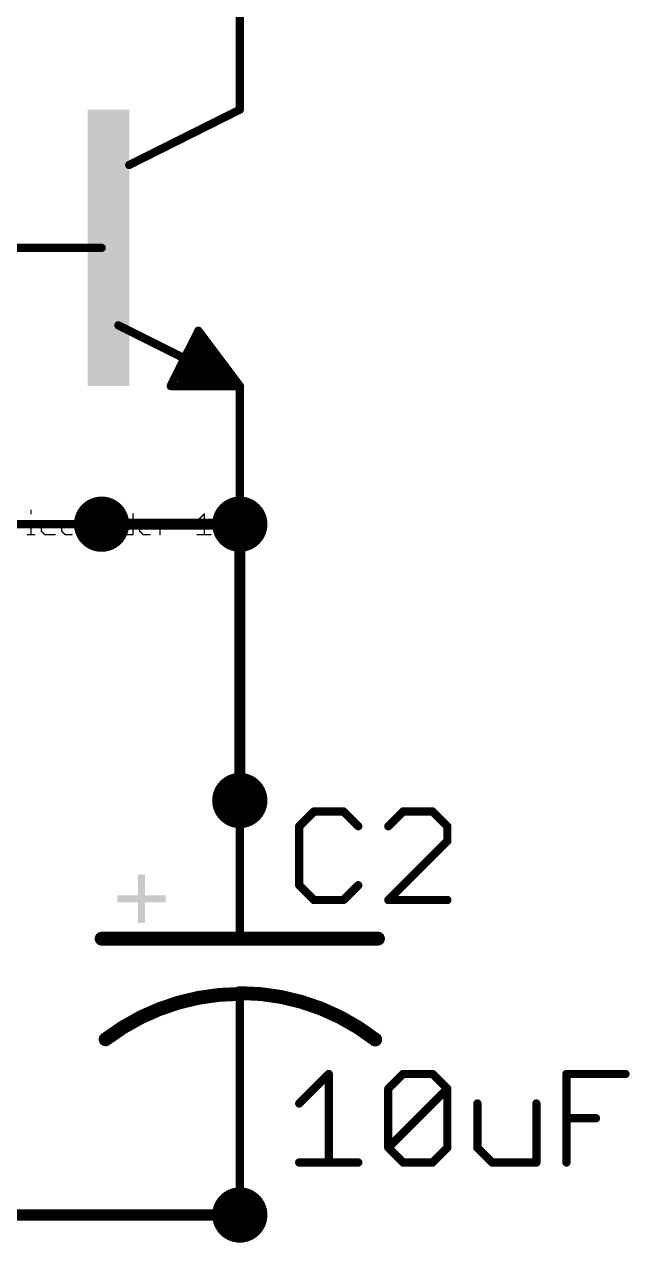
# Model space of a CAD drawing. Extents: x -22 to 205, y 41 to 107.
# Drawn here: x 194.16 to 205.28, y 47.75 to 70.15 of the extents above; entities that cross this region are included whole.
import ezdxf

# ---------------------------------------------------------------- set-up
doc = ezdxf.new("R2010")
doc.units = 0
for name, color, linetype in [('91', 94, 'CONTINUOUS'), ('94', 14, 'CONTINUOUS'), ('95', 251, 'CONTINUOUS'), ('96', 251, 'CONTINUOUS'), ('99', 214, 'CONTINUOUS')]:
    doc.layers.add(name, color=color, linetype=linetype)

# ---------------------------------------------------------------- blocks, each defined once
blk = doc.blocks.new('RECT')
blk.add_solid([(-0.5, -0.5), (0.5, -0.5), (-0.5, 0.5), (0.5, 0.5)])

msp = doc.modelspace()

# ---------------------------------------------------------------- linework, layer by layer
at = {"layer": '91'}
for points, const_width in [([(195.58, 60.706, 1), (195.58, 61.214, 1), (195.58, 60.706)], 0.508), ([(198.12, 60.706, 1), (198.12, 61.214, 1), (198.12, 60.706)], 0.508), ([(195.58, 61.0108, 1), (195.58, 60.9092)], 0.1016), ([(198.1708, 60.96, 1), (198.0692, 60.96)], 0.1016), ([(198.12, 60.9092, 1), (198.12, 61.0108)], 0.1016), ([(198.12, 55.626, 1), (198.12, 56.134, 1), (198.12, 55.626)], 0.508), ([(198.0692, 55.88, 1), (198.1708, 55.88)], 0.1016), ([(198.12, 48.006, 1), (198.12, 48.514, 1), (198.12, 48.006)], 0.508), ([(198.12, 48.2092, 1), (198.12, 48.3108)], 0.1016)]:
    msp.add_lwpolyline(points, format="xyb", dxfattribs=dict(at, const_width=const_width))
at = {"layer": '91', "const_width": 0.2032}
for points in [[(195.58, 60.96), (198.12, 60.96)], [(198.12, 55.88), (198.12, 60.96)], [(198.12, 48.26), (182.88, 48.26)]]:
    msp.add_lwpolyline(points, dxfattribs=at)
at = {"layer": '94'}
for points, const_width in [([(198.12, 71.12), (198.12, 68.58)], 0.1524), ([(198.12, 68.58), (196.088, 67.564)], 0.1524), ([(193.04, 66.04), (195.58, 66.04)], 0.1524), ([(197.12, 64), (195.888, 64.616)], 0.1524), ([(196.85, 63.5), (197.358, 64.516)], 0.1524), ([(197.358, 64.516), (198.12, 63.5)], 0.1524), ([(197.358, 64.262), (197.104, 63.754)], 0.254), ([(197.866, 63.627), (197.358, 64.262)], 0.254), ([(197.485, 63.754), (197.358, 64.008)], 0.254), ([(197.104, 63.754), (197.485, 63.754)], 0.254), ([(197.104, 63.627), (197.866, 63.627)], 0.254), ([(198.12, 63.5), (196.85, 63.5)], 0.1524), ([(198.12, 60.96), (198.12, 63.5)], 0.1524), ([(195.58, 60.96), (193.04, 60.96)], 0.1524), ([(198.12, 55.88), (198.12, 53.34)], 0.1524), ([(195.58, 53.34), (200.66, 53.34)], 0.254), ([(198.12, 52.324), (198.12, 50.8)], 0.1524), ([(198.12, 48.26), (198.12, 50.8)], 0.1524)]:
    msp.add_lwpolyline(points, dxfattribs=dict(at, const_width=const_width))
for points, const_width in [([(198.0819, 68.58, 1), (198.1581, 68.58)], 0.0762), ([(198.137, 68.5459, 1), (198.103, 68.6141)], 0.0762), ([(196.071, 67.5981, 1), (196.105, 67.5299)], 0.0762), ([(195.58, 66.0019, 1), (195.58, 66.0781)], 0.0762), ([(195.905, 64.6501, 1), (195.871, 64.5819)], 0.0762), ([(197.3885, 64.5389, 1), (197.3275, 64.4931)], 0.0762), ([(197.3921, 64.499, 1), (197.3239, 64.533)], 0.0762), ([(197.4076, 64.3017, 1), (197.3084, 64.2223)], 0.127), ([(197.4148, 64.2336, 1), (197.3012, 64.2904)], 0.127), ([(197.103, 63.9659, 1), (197.137, 64.0341)], 0.0762), ([(197.4148, 64.0364, 1), (197.3012, 63.9796)], 0.127), ([(197.104, 63.8175, 1), (197.104, 63.6905)], 0.127), ([(197.0472, 63.7824, 1), (197.1608, 63.7256)], 0.127), ([(197.4282, 63.7256, 1), (197.5418, 63.7824)], 0.127), ([(197.485, 63.6905, 1), (197.485, 63.8175)], 0.127), ([(197.104, 63.6905, 1), (197.104, 63.5635)], 0.127), ([(197.8164, 63.5873, 1), (197.9156, 63.6667)], 0.127), ([(197.866, 63.5635, 1), (197.866, 63.6905)], 0.127), ([(196.85, 63.5381, 1), (196.85, 63.4619)], 0.0762), ([(196.8159, 63.517, 1), (196.8841, 63.483)], 0.0762), ([(198.1581, 63.5, 1), (198.0819, 63.5)], 0.0762), ([(198.0895, 63.4771, 1), (198.1505, 63.5229)], 0.0762), ([(198.12, 63.4619, 1), (198.12, 63.5381)], 0.0762), ([(195.58, 60.9219, 1), (195.58, 60.9981)], 0.0762), ([(198.0819, 60.96, 1), (198.1581, 60.96)], 0.0762), ([(198.1581, 55.88, 1), (198.0819, 55.88)], 0.0762), ([(195.58, 53.4035, 1), (195.58, 53.2765)], 0.127), ([(198.0819, 53.34, 1), (198.1581, 53.34)], 0.0762), ([(200.66, 53.2765, 1), (200.66, 53.4035)], 0.127), ([(198.12, 52.3239, 0.1645), (195.6531, 51.4896)], 0.254), ([(200.6092, 51.4858, 0.1668), (198.12, 52.34)], 0.254), ([(198.12, 52.4035, 1), (198.12, 52.2765)], 0.127), ([(198.12, 52.2604, 1), (198.12, 52.3874)], 0.127), ([(198.1581, 52.324, 1), (198.0819, 52.324)], 0.0762), ([(195.6146, 51.5401, 1), (195.6916, 51.4391)], 0.127), ([(200.5702, 51.4357, 1), (200.6482, 51.5359)], 0.127), ([(198.1581, 50.8, 1), (198.0819, 50.8)], 0.0762), ([(198.0819, 50.8, 1), (198.1581, 50.8)], 0.0762), ([(198.0819, 48.26, 1), (198.1581, 48.26)], 0.0762)]:
    msp.add_lwpolyline(points, format="xyb", dxfattribs=dict(at, const_width=const_width))
at = {"layer": '95', "const_width": 0.1524}
for points in [[(199.4834, 55.6782), (199.2122, 55.407)], [(200.0257, 55.6782), (199.4834, 55.6782)], [(200.2969, 55.407), (200.0257, 55.6782)], [(201.1205, 55.6782), (200.8494, 55.407)], [(201.6629, 55.6782), (201.1205, 55.6782)], [(201.934, 55.407), (201.6629, 55.6782)], [(199.2122, 55.407), (199.2122, 54.3224)], [(201.934, 55.1359), (201.934, 55.407)], [(200.8494, 54.0512), (201.934, 55.1359)], [(199.2122, 54.3224), (199.4834, 54.0512)], [(200.0257, 54.0512), (200.2969, 54.3224)], [(199.4834, 54.0512), (200.0257, 54.0512)], [(201.934, 54.0512), (200.8494, 54.0512)]]:
    msp.add_lwpolyline(points, dxfattribs=at)
at = {"layer": '95', "const_width": 0.0762}
for points in [[(199.4834, 55.7163, 1), (199.4834, 55.6401)], [(199.5103, 55.6512, 1), (199.4564, 55.7051)], [(200.0526, 55.7051, 1), (199.9988, 55.6512)], [(200.0257, 55.6401, 1), (200.0257, 55.7163)], [(201.1205, 55.7163, 1), (201.1205, 55.6401)], [(201.1475, 55.6512, 1), (201.0936, 55.7051)], [(201.6898, 55.7051, 1), (201.6359, 55.6512)], [(201.6629, 55.6401, 1), (201.6629, 55.7163)], [(199.2503, 55.407, 1), (199.1741, 55.407)], [(199.1853, 55.434, 1), (199.2391, 55.3801)], [(200.2699, 55.3801, 1), (200.3238, 55.434)], [(200.8224, 55.434, 1), (200.8763, 55.3801)], [(201.9721, 55.407, 1), (201.8959, 55.407)], [(201.9071, 55.3801, 1), (201.961, 55.434)], [(201.8959, 55.1359, 1), (201.9721, 55.1359)], [(201.961, 55.1089, 1), (201.9071, 55.1628)], [(199.2391, 54.3493, 1), (199.1853, 54.2954)], [(199.1741, 54.3224, 1), (199.2503, 54.3224)], [(200.3238, 54.2954, 1), (200.2699, 54.3493)], [(199.4834, 54.0893, 1), (199.4834, 54.0131)], [(199.4564, 54.0243, 1), (199.5103, 54.0781)], [(199.9988, 54.0781, 1), (200.0526, 54.0243)], [(200.0257, 54.0131, 1), (200.0257, 54.0893)], [(200.8494, 54.0893, 1), (200.8494, 54.0131)], [(200.8224, 54.0781, 1), (200.8763, 54.0243)], [(201.934, 54.0131, 1), (201.934, 54.0893)]]:
    msp.add_lwpolyline(points, format="xyb", dxfattribs=at)
at = {"layer": '96', "const_width": 0.1524}
for points in [[(199.2122, 50.3099), (199.7545, 50.8522)], [(199.7545, 50.8522), (199.7545, 49.2252)], [(200.8494, 50.581), (201.1205, 50.8522)], [(201.1205, 50.8522), (201.6629, 50.8522)], [(201.6629, 50.8522), (201.934, 50.581)], [(204.1237, 49.2252), (204.1237, 50.8522)], [(204.1237, 50.8522), (205.2083, 50.8522)], [(200.8494, 49.4964), (200.8494, 50.581)], [(200.8494, 49.4964), (201.934, 50.581)], [(201.934, 50.581), (201.934, 49.4964)], [(202.4865, 50.3099), (202.4865, 49.4964)], [(203.5712, 49.2252), (203.5712, 50.3099)], [(204.1237, 50.0387), (204.666, 50.0387)], [(201.1205, 49.2252), (200.8494, 49.4964)], [(201.934, 49.4964), (201.6629, 49.2252)], [(202.4865, 49.4964), (202.7577, 49.2252)], [(199.2122, 49.2252), (200.2969, 49.2252)], [(201.6629, 49.2252), (201.1205, 49.2252)], [(202.7577, 49.2252), (203.5712, 49.2252)]]:
    msp.add_lwpolyline(points, dxfattribs=at)
at = {"layer": '96', "const_width": 0.0762}
for points in [[(199.7926, 50.8522, 1), (199.7164, 50.8522)], [(199.7815, 50.8252, 1), (199.7276, 50.8791)], [(201.1205, 50.8903, 1), (201.1205, 50.8141)], [(201.1475, 50.8252, 1), (201.0936, 50.8791)], [(201.6898, 50.8791, 1), (201.6359, 50.8252)], [(201.6629, 50.8141, 1), (201.6629, 50.8903)], [(204.1618, 50.8522, 1), (204.0856, 50.8522)], [(204.1237, 50.8903, 1), (204.1237, 50.8141)], [(205.2083, 50.8141, 1), (205.2083, 50.8903)], [(200.8224, 50.608, 1), (200.8763, 50.5541)], [(200.8875, 50.581, 1), (200.8113, 50.581)], [(201.9721, 50.581, 1), (201.8959, 50.581)], [(201.961, 50.5541, 1), (201.9071, 50.608)], [(201.9071, 50.5541, 1), (201.961, 50.608)], [(199.1853, 50.3368, 1), (199.2391, 50.2829)], [(202.5246, 50.3099, 1), (202.4484, 50.3099)], [(203.6093, 50.3099, 1), (203.5331, 50.3099)], [(204.1237, 50.0768, 1), (204.1237, 50.0006)], [(204.666, 50.0006, 1), (204.666, 50.0768)], [(200.8763, 49.5233, 1), (200.8224, 49.4694)], [(200.8224, 49.5233, 1), (200.8763, 49.4694)], [(200.8113, 49.4964, 1), (200.8875, 49.4964)], [(201.8959, 49.4964, 1), (201.9721, 49.4964)], [(201.961, 49.4694, 1), (201.9071, 49.5233)], [(202.5135, 49.5233, 1), (202.4596, 49.4694)], [(202.4484, 49.4964, 1), (202.5246, 49.4964)], [(199.2122, 49.2633, 1), (199.2122, 49.1871)], [(200.2969, 49.1871, 1), (200.2969, 49.2633)], [(201.1205, 49.2633, 1), (201.1205, 49.1871)], [(201.0936, 49.1983, 1), (201.1475, 49.2521)], [(201.6359, 49.2521, 1), (201.6898, 49.1983)], [(201.6629, 49.1871, 1), (201.6629, 49.2633)], [(202.7577, 49.2633, 1), (202.7577, 49.1871)], [(202.7307, 49.1983, 1), (202.7846, 49.2521)], [(203.5712, 49.1871, 1), (203.5712, 49.2633)], [(199.7164, 49.2252, 1), (199.7926, 49.2252)], [(203.5331, 49.2252, 1), (203.6093, 49.2252)], [(204.0856, 49.2252, 1), (204.1618, 49.2252)]]:
    msp.add_lwpolyline(points, format="xyb", dxfattribs=at)
at = {"layer": '99', "const_width": 0.0254}
for points in [[(194.2842, 61.2144), (194.2842, 61.1508)], [(195.282, 61.1508), (195.2185, 61.0873)], [(195.4091, 61.1508), (195.282, 61.1508)], [(195.4727, 61.0873), (195.4091, 61.1508)], [(196.1587, 61.1508), (196.1587, 60.7695)], [(197.339, 61.0237), (197.4661, 61.1508)], [(197.4661, 61.1508), (197.4661, 60.7695)], [(194.2206, 61.0237), (194.2842, 61.0237)], [(194.2842, 61.0237), (194.2842, 60.7695)], [(194.5336, 61.0237), (194.4701, 60.9602)], [(194.4701, 60.9602), (194.4701, 60.8331)], [(194.7243, 61.0237), (194.5336, 61.0237)], [(194.8443, 60.9602), (194.9078, 61.0237)], [(194.8443, 60.8331), (194.8443, 60.9602)], [(194.9078, 61.0237), (195.0349, 61.0237)], [(195.0349, 61.0237), (195.0985, 60.9602)], [(195.0985, 60.9602), (195.0985, 60.8966)], [(195.2185, 61.0873), (195.2185, 60.8331)], [(195.4727, 60.8331), (195.4727, 61.0873)], [(195.5927, 60.7695), (195.5927, 61.0237)], [(195.5927, 60.8966), (195.7198, 61.0237)], [(195.7198, 61.0237), (195.7834, 61.0237)], [(195.9045, 60.9602), (195.9681, 61.0237)], [(195.9045, 60.8331), (195.9045, 60.9602)], [(195.9681, 61.0237), (196.1587, 61.0237)], [(196.2787, 60.9602), (196.3423, 61.0237)], [(196.2787, 60.8331), (196.2787, 60.9602)], [(196.3423, 61.0237), (196.4694, 61.0237)], [(196.4694, 61.0237), (196.5329, 60.9602)], [(196.5329, 60.9602), (196.5329, 60.8966)], [(196.6529, 60.7695), (196.6529, 61.0237)], [(196.6529, 60.8966), (196.78, 61.0237)], [(196.78, 61.0237), (196.8436, 61.0237)], [(194.2206, 60.7695), (194.3477, 60.7695)], [(194.4701, 60.8331), (194.5336, 60.7695)], [(194.5336, 60.7695), (194.7243, 60.7695)], [(195.0985, 60.8966), (194.8443, 60.8966)], [(194.9078, 60.7695), (194.8443, 60.8331)], [(195.0349, 60.7695), (194.9078, 60.7695)], [(195.2185, 60.8331), (195.282, 60.7695)], [(195.282, 60.7695), (195.4091, 60.7695)], [(195.4091, 60.7695), (195.4727, 60.8331)], [(195.9681, 60.7695), (195.9045, 60.8331)], [(196.1587, 60.7695), (195.9681, 60.7695)], [(196.5329, 60.8966), (196.2787, 60.8966)], [(196.3423, 60.7695), (196.2787, 60.8331)], [(196.4694, 60.7695), (196.3423, 60.7695)], [(197.339, 60.7695), (197.5932, 60.7695)]]:
    msp.add_lwpolyline(points, dxfattribs=at)
at = {"layer": '99', "const_width": 0.0127}
for points in [[(194.2905, 61.2144, 1), (194.2778, 61.2144)], [(194.2778, 61.1508, 1), (194.2905, 61.1508)], [(195.282, 61.1572, 1), (195.282, 61.1445)], [(195.2865, 61.1463, 1), (195.2775, 61.1553)], [(195.4136, 61.1553, 1), (195.4047, 61.1463)], [(195.4091, 61.1445, 1), (195.4091, 61.1572)], [(196.1651, 61.1508, 1), (196.1524, 61.1508)], [(197.4724, 61.1508, 1), (197.4597, 61.1508)], [(197.4706, 61.1463, 1), (197.4616, 61.1553)], [(194.2206, 61.0301, 1), (194.2206, 61.0174)], [(194.2905, 61.0237, 1), (194.2778, 61.0237)], [(194.2842, 61.0174, 1), (194.2842, 61.0301)], [(194.4764, 60.9602, 1), (194.4637, 60.9602)], [(194.4656, 60.9647, 1), (194.4746, 60.9557)], [(194.5336, 61.0301, 1), (194.5336, 61.0174)], [(194.5381, 61.0192, 1), (194.5291, 61.0282)], [(194.7243, 61.0174, 1), (194.7243, 61.0301)], [(194.8506, 60.9602, 1), (194.8379, 60.9602)], [(194.8398, 60.9647, 1), (194.8488, 60.9557)], [(194.9078, 61.0301, 1), (194.9078, 61.0174)], [(194.9123, 61.0192, 1), (194.9033, 61.0282)], [(195.0394, 61.0282, 1), (195.0305, 61.0192)], [(195.0349, 61.0174, 1), (195.0349, 61.0301)], [(195.1048, 60.9602, 1), (195.0921, 60.9602)], [(195.094, 60.9557, 1), (195.103, 60.9647)], [(195.2248, 61.0873, 1), (195.2121, 61.0873)], [(195.214, 61.0918, 1), (195.223, 61.0828)], [(195.4791, 61.0873, 1), (195.4664, 61.0873)], [(195.4682, 61.0828, 1), (195.4772, 61.0918)], [(195.599, 61.0237, 1), (195.5863, 61.0237)], [(195.7198, 61.0301, 1), (195.7198, 61.0174)], [(195.7243, 61.0192, 1), (195.7153, 61.0282)], [(195.7834, 61.0174, 1), (195.7834, 61.0301)], [(195.9, 60.9647, 1), (195.909, 60.9557)], [(195.9109, 60.9602, 1), (195.8982, 60.9602)], [(195.9681, 61.0301, 1), (195.9681, 61.0174)], [(195.9726, 61.0192, 1), (195.9636, 61.0282)], [(196.1587, 61.0174, 1), (196.1587, 61.0301)], [(196.2742, 60.9647, 1), (196.2832, 60.9557)], [(196.2851, 60.9602, 1), (196.2724, 60.9602)], [(196.3423, 61.0301, 1), (196.3423, 61.0174)], [(196.3468, 61.0192, 1), (196.3378, 61.0282)], [(196.4739, 61.0282, 1), (196.4649, 61.0192)], [(196.4694, 61.0174, 1), (196.4694, 61.0301)], [(196.5393, 60.9602, 1), (196.5266, 60.9602)], [(196.5285, 60.9557, 1), (196.5374, 60.9647)], [(196.6593, 61.0237, 1), (196.6466, 61.0237)], [(196.78, 61.0301, 1), (196.78, 61.0174)], [(196.7845, 61.0192, 1), (196.7756, 61.0282)], [(196.8436, 61.0174, 1), (196.8436, 61.0301)], [(197.3345, 61.0282, 1), (197.3435, 61.0192)], [(194.2206, 60.7758, 1), (194.2206, 60.7632)], [(194.2778, 60.7695, 1), (194.2905, 60.7695)], [(194.3477, 60.7632, 1), (194.3477, 60.7758)], [(194.4746, 60.8375, 1), (194.4656, 60.8286)], [(194.4637, 60.8331, 1), (194.4764, 60.8331)], [(194.5336, 60.7758, 1), (194.5336, 60.7632)], [(194.5291, 60.765, 1), (194.5381, 60.774)], [(194.7243, 60.7632, 1), (194.7243, 60.7758)], [(194.8379, 60.8331, 1), (194.8506, 60.8331)], [(194.8443, 60.903, 1), (194.8443, 60.8903)], [(194.8488, 60.8375, 1), (194.8398, 60.8286)], [(194.9078, 60.7758, 1), (194.9078, 60.7632)], [(194.9033, 60.765, 1), (194.9123, 60.774)], [(195.0349, 60.7632, 1), (195.0349, 60.7758)], [(195.0921, 60.8966, 1), (195.1048, 60.8966)], [(195.0985, 60.8903, 1), (195.0985, 60.903)], [(195.2121, 60.8331, 1), (195.2248, 60.8331)], [(195.223, 60.8375, 1), (195.214, 60.8286)], [(195.282, 60.7758, 1), (195.282, 60.7632)], [(195.2775, 60.765, 1), (195.2865, 60.774)], [(195.4047, 60.774, 1), (195.4136, 60.765)], [(195.4091, 60.7632, 1), (195.4091, 60.7758)], [(195.4664, 60.8331, 1), (195.4791, 60.8331)], [(195.4772, 60.8286, 1), (195.4682, 60.8375)], [(195.5863, 60.7695, 1), (195.599, 60.7695)], [(195.5882, 60.9011, 1), (195.5972, 60.8921)], [(195.909, 60.8375, 1), (195.9, 60.8286)], [(195.8982, 60.8331, 1), (195.9109, 60.8331)], [(195.9681, 60.7758, 1), (195.9681, 60.7632)], [(195.9636, 60.765, 1), (195.9726, 60.774)], [(196.1524, 60.7695, 1), (196.1651, 60.7695)], [(196.1587, 60.7632, 1), (196.1587, 60.7758)], [(196.2787, 60.903, 1), (196.2787, 60.8903)], [(196.2832, 60.8375, 1), (196.2742, 60.8286)], [(196.2724, 60.8331, 1), (196.2851, 60.8331)], [(196.3423, 60.7758, 1), (196.3423, 60.7632)], [(196.3378, 60.765, 1), (196.3468, 60.774)], [(196.4694, 60.7632, 1), (196.4694, 60.7758)], [(196.5266, 60.8966, 1), (196.5393, 60.8966)], [(196.5329, 60.8903, 1), (196.5329, 60.903)], [(196.6485, 60.9011, 1), (196.6574, 60.8921)], [(196.6466, 60.7695, 1), (196.6593, 60.7695)], [(197.339, 60.7758, 1), (197.339, 60.7632)], [(197.4597, 60.7695, 1), (197.4724, 60.7695)], [(197.5932, 60.7632, 1), (197.5932, 60.7758)]]:
    msp.add_lwpolyline(points, format="xyb", dxfattribs=at)

# ---------------------------------------------------------------- block references
at = {"layer": '94'}
for p, xscale, yscale in [((195.707, 66.04), 0.762, 5.08), ((196.3115, 54.0715), 0.127, 0.889), ((196.3115, 54.0715), 0.889, 0.127)]:
    msp.add_blockref('RECT', p, dxfattribs=dict(at, xscale=xscale, yscale=yscale))

doc.saveas('drawing.dxf')
